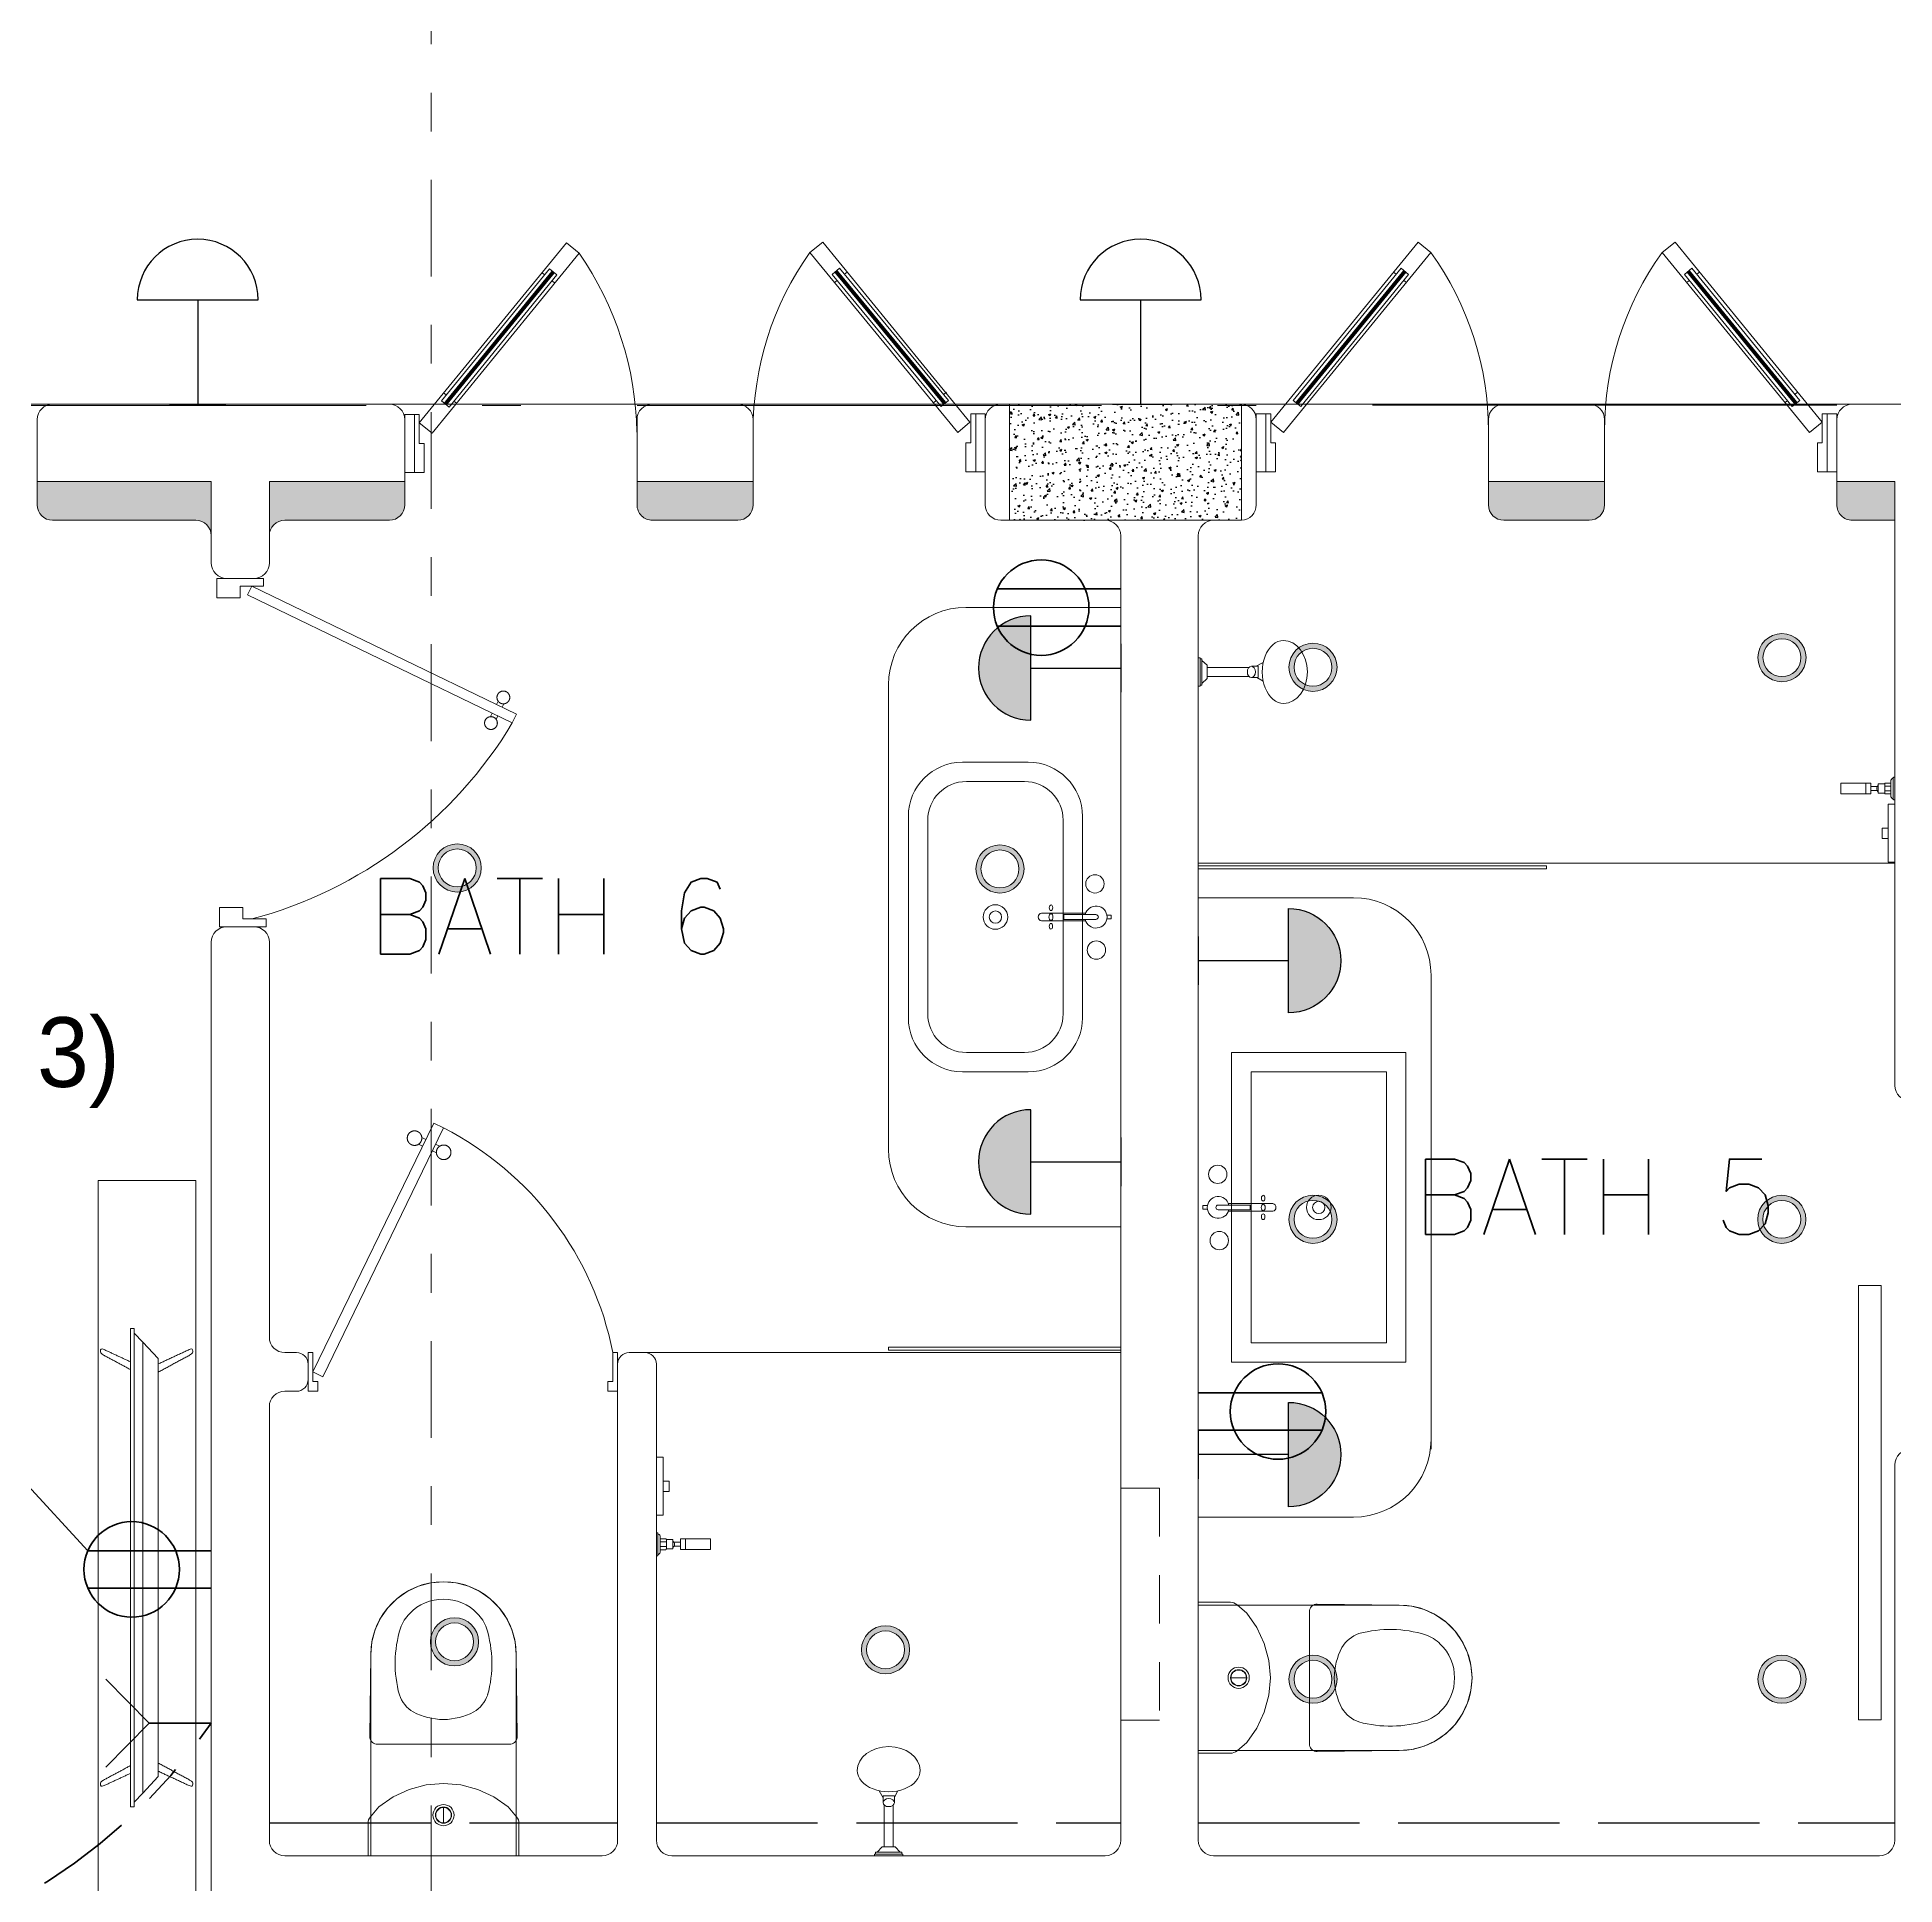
# Model space of a CAD drawing. Header units: metres. Extents: x 14 to 2416, y -346 to 476.
# Drawn here: x 39.702 to 44.502, y -140.308 to -135.535 of the extents above; entities that cross this region are included whole.
import ezdxf

# ---------------------------------------------------------------- set-up
doc = ezdxf.new("R2010")
doc.units = ezdxf.units.M
for name, pattern in [('0', [0]), ('ACAD_ISO10W100', [18, 12, -3, 0, -3]), ('CONTINU', [0]), ('CONTINUA', [0]), ('Dash Style-2', [0.694425, 0.48607, -0.208355]), ('DASHDOT', [1, 0.5, -0.25, 0, -0.25]), ('HIDDEN2', [0.1875, 0.125, -0.0625]), ('STYLE_03', [0.5, 0.416656, -0.083344]), ('STYLE_08', [1.25, 0.625, -0.20828, 0.06943, -0.13893, 0.06943, -0.13893])]:
    doc.linetypes.add(name, pattern=pattern)
doc.layers.get('0').update_dxf_attribs({"linetype": '0', "lineweight": 20})
for name, color, linetype in [('1', 1, 'Continuous'), ('HATCH', 8, 'Continuous'), ('MAVA Luminarias', 1, 'Continuous')]:
    doc.layers.add(name, color=color, linetype=linetype)
for name, color, linetype, lineweight in [('A-ANNO-TEXT', 20, 'Continuous', 13), ('A-DOOR', 35, 'Continuous', 5), ('A-SECT-IDEN', 251, 'CONTINU', 9), ('A-WALL', 250, 'Continuous', 20), ('baños', 251, 'Continuous', 0), ('Columnas', 7, 'Continuous', 18), ('E Salida CABLE Antena', 150, 'CONTINUA', 40), ('E Salida TCorrientes', 24, 'CONTINUA', 40), ('E Tuberia AAcond', 144, 'Dash Style-2', 40), ('E Tuberia Cable TV', 150, 'STYLE_08', 40), ('E Tuberia Emp Piso', 24, 'Dash Style-2', 40), ('MAVA -LUMINARIAS', 1, 'Continuous', 18), ('MOBILIARIOS', 252, 'Continuous', 0), ('piscina', 131, 'Continuous', 0), ('piso', 253, 'Continuous', 0), ('textos', 7, 'Continuous', 0)]:
    doc.layers.add(name, color=color, linetype=linetype, lineweight=lineweight)
doc.layers.add('RELLENO SECCION', color=8, linetype='Continuous', lineweight=0, transparency=0.4)
doc.layers.add('SOLAR', color=7, linetype='ACAD_ISO10W100', lineweight=9, true_color=0xff1414)
doc.styles.add('CENTURY GOTHIC', font='GOTHIC.TTF')
doc.styles.get("Standard").update_dxf_attribs({"font": 'arial.ttf', "height": 0.1875})

# ---------------------------------------------------------------- blocks, each defined once
blk = doc.blocks.new('Caroma_ToiletSuites')
at = {"layer": 'baños'}
for p, q in [((-94, 682.8), (-120.8, 664)), ((-64.3, 696.7), (-94, 682.8)), ((-32.6, 705.1), (-64.3, 696.7)), ((0, 708), (-32.6, 705.1)), ((32.6, 705.1), (0, 708)), ((64.3, 696.7), (32.6, 705.1)), ((94, 682.8), (64.3, 696.7)), ((120.8, 664), (94, 682.8)), ((-144, 640.8), (-162.8, 614)), ((-120.8, 664), (-144, 640.8)), ((144, 640.8), (120.8, 664)), ((162.8, 614), (144, 640.8)), ((-176.7, 584.3), (-185.1, 552.6)), ((-162.8, 614), (-176.7, 584.3)), ((176.7, 584.3), (162.8, 614)), ((185.1, 552.6), (176.7, 584.3)), ((-185.1, 552.6), (-188, 520)), ((188, 520), (185.1, 552.6)), ((-188, 520), (-190.5, 308)), ((-188, 0), (-188, 520)), ((188, 520), (188, 0)), ((190.5, 308), (188, 520)), ((-190.5, 308), (-190.2, 304.5)), ((-190.2, 304.5), (-189.3, 301.2)), ((-189.3, 301.2), (-187.8, 298)), ((-187.8, 298), (-185.8, 295.1)), ((-185.8, 295.1), (-183.4, 292.7)), ((-183.4, 292.7), (-180.5, 290.7)), ((-180.5, 290.7), (-177.3, 289.2)), ((-177.3, 289.2), (-174, 288.3)), ((-174, 288.3), (-170.5, 288)), ((170.5, 288), (174, 288.3)), ((174, 288.3), (177.3, 289.2)), ((177.3, 289.2), (180.5, 290.7)), ((180.5, 290.7), (183.4, 292.7)), ((183.4, 292.7), (185.8, 295.1)), ((185.8, 295.1), (187.8, 298)), ((187.8, 298), (189.3, 301.2)), ((189.3, 301.2), (190.2, 304.5)), ((190.2, 304.5), (190.5, 308)), ((-170.5, 288), (170.5, 288)), ((-130, 152.2), (-167.1, 126.2)), ((-88.9, 171.3), (-130, 152.2)), ((-45.1, 183.1), (-88.9, 171.3)), ((0, 187), (-45.1, 183.1)), ((45.1, 183.1), (0, 187)), ((88.9, 171.3), (45.1, 183.1)), ((130, 152.2), (88.9, 171.3)), ((167.1, 126.2), (130, 152.2)), ((-191.4, 97), (-193.4, 92.7)), ((-188.7, 100.9), (-191.4, 97)), ((-167.1, 126.2), (-188.7, 100.9)), ((0, 85), (0, 125)), ((188.7, 100.9), (167.1, 126.2)), ((191.4, 97), (188.7, 100.9)), ((193.4, 92.7), (191.4, 97)), ((-194.6, 88.2), (-195, 83.5)), ((-195, 83.5), (-195, 0)), ((-193.4, 92.7), (-194.6, 88.2)), ((194.6, 88.2), (193.4, 92.7)), ((195, 83.5), (194.6, 88.2)), ((195, 0), (195, 83.5)), ((-195, 0), (195, 0)), ((188, 0), (-188, 0))]:
    blk.add_line(p, q, dxfattribs=at)
for centre, radius, start, end in [((0, 520), 188, 0, 180), ((-18.8, 556.1), 97.6, 134.3372, 160.9897), ((-2.7, 547.4), 115.2, 88.6565, 137.0404), ((2.7, 547.4), 115.2, 42.9609, 91.3415), ((18.8, 556.1), 97.6, 19.01, 45.6643), ((183, 496.7), 307.9, 162.7713, 195.2143), ((-183, 496.7), 307.9, 344.7852, 17.2286), ((-36.1, 442.4), 82.4, 198.763, 239.3582), ((36.1, 442.4), 82.4, 300.6412, 341.2351), ((2.9, 529.9), 177.9, 242.916, 269.0659), ((-2.9, 529.9), 177.9, 270.9339, 297.0836), ((0, 105), 27.5, 0, 180), ((0, 105), 27.5, 180, 0), ((0, 105), 21, 0, 180), ((0, 105), 21, 180, 0), ((0, 105), 20, 0, 180), ((0, 105), 20, 180, 0)]:
    blk.add_arc(centre, radius, start, end, dxfattribs=at)
blk = doc.blocks.new('P90')
at = {"layer": 'A-DOOR'}
for p, q in [((-0.0476, -0.8576), (0.6364, -0.5264)), ((0.6473, -0.5489), (0.6364, -0.5264)), ((-0.0368, -0.88), (0.6473, -0.5489)), ((0.5843, -0.5517), (0.58, -0.5427)), ((0.5992, -0.5445), (0.5949, -0.5355)), ((0.5952, -0.5741), (0.5995, -0.5831)), ((0.6101, -0.5669), (0.6144, -0.5759)), ((-0.0368, -0.88), (-0.0476, -0.8576))]:
    blk.add_line(p, q, dxfattribs=at)
for points in [[(-0.06, -0.02), (-0.06, -0.05), (-0.12, -0.05), (-0.12, 0), (0, 0), (0, -0.02)], [(-0.0668, -0.88), (-0.0668, -0.85), (-0.1268, -0.85), (-0.1268, -0.9), (-0.0068, -0.9), (-0.0068, -0.88)]]:
    blk.add_lwpolyline(points, close=True, dxfattribs=at)
blk.add_arc((-0.3259, -1.105), 1.1228, 31.0139, 75.0797, dxfattribs=at)
for points in [[(0.5812, -0.5096), (0.5857, -0.5096), (0.5933, -0.5141), (0.5977, -0.5218), (0.5977, -0.5306), (0.5933, -0.5383), (0.5856, -0.5427), (0.5767, -0.5427), (0.5691, -0.5383), (0.5647, -0.5306), (0.5647, -0.5217), (0.5691, -0.514), (0.5768, -0.5096), (0.5812, -0.5096)], [(0.6133, -0.5758), (0.6177, -0.5758), (0.6254, -0.5803), (0.6298, -0.5879), (0.6298, -0.5968), (0.6253, -0.6045), (0.6176, -0.6089), (0.6088, -0.6089), (0.6011, -0.6044), (0.5967, -0.5967), (0.5967, -0.5879), (0.6011, -0.5802), (0.6088, -0.5758), (0.6133, -0.5758)]]:
    blk.add_open_spline(points, degree=2, dxfattribs=at)
blk = doc.blocks.new('A$C8d867532')
at = {"layer": 'baños', "linetype": 'Continuous'}
blk.add_line((0.0395, 0.4062, 0), (0.1223, 0.4062, 0.0004), dxfattribs=at)
at = {"layer": 'baños'}
for points in [[(0.0743, 0.8), (0.5243, 0.8), (0.5243, 0), (0.0743, 0)], [(0.1243, 0.75), (0.4743, 0.75), (0.4743, 0.05), (0.1243, 0.05)]]:
    blk.add_lwpolyline(points, close=True, dxfattribs=at)
at = {"layer": 'baños', "linetype": 'Continuous'}
for points, elevation in [([(0.0114, 0.405), (0.0005, 0.405), (0, 0.4043), (0, 0.3957)], 0), ([(0, 0.3957), (0.0005, 0.395), (0.0114, 0.395)], 0), ([(0.1223, 0.4062), (0.1223, 0.3939)], 0.0004)]:
    blk.add_lwpolyline(points, dxfattribs=dict(at, elevation=elevation))
blk.add_lwpolyline([(0.0672, 0.3939, -9.082434), (0.0672, 0.4062)], format="xyb", dxfattribs=at)
at = {"layer": 'baños', "linetype": 'Continuous', "elevation": 0}
for points in [[(0.0333, 0.4, -0.385153), (0.0395, 0.4062), (0.0395, 0.4062)], [(0.0333, 0.4, 0.385153), (0.0395, 0.3939), (0.0395, 0.3939)], [(0.0661, 0.4101), (0.1804, 0.4101, -0.363105), (0.1887, 0.4, -0.363105), (0.1804, 0.39), (0.0661, 0.39)]]:
    blk.add_lwpolyline(points, format="xyb", dxfattribs=at)
at = {"layer": 'baños', "linetype": 'Continuous', "extrusion": (1.31781e-06, -1, -8.43443e-26), "elevation": -0.3939}
blk.add_lwpolyline([(0.1223, 0.0004), (0.0395, 0)], close=True, dxfattribs=at)
at = {"layer": 'baños', "linetype": 'Continuous'}
for centre, radius in [((0.0422, 0.4857), 0.0237), ((0.2993, 0.4), 0.0317), ((0.2993, 0.4), 0.0159), ((0.0384, 0.3146), 0.0237)]:
    blk.add_circle(centre, radius, dxfattribs=at)
at = {"layer": 'baños', "linetype": 'Continuous', "extrusion": (3.61622e-27, 8.43443e-26, -1)}
for centre, major_axis, ratio in [((0.1558, 0.4), (0, -0.0085), 0.599546), ((0.1557, 0.424), (0.00005, -0.0075), 0.581577), ((0.1558, 0.376), (0.00005, -0.0075), 0.581577)]:
    blk.add_ellipse(centre, major_axis=major_axis, ratio=ratio, dxfattribs=at)
at = {"layer": 'baños', "linetype": 'Continuous', "flags": 8}
for tag, p in [('TRADENAME', (0.1887, 0.4, 0)), ('MODELNUMBER', (0.1887, 0.4, 0)), ('MATERIAL', (0.1888, 0.4, 0)), ('PRODUCT', (0.1888, 0.4, 0))]:
    blk.add_attdef(tag, p, '', height=0.0000254, rotation=270.0001, dxfattribs=at)
at = {"layer": 'baños', "linetype": 'Continuous'}
for tag, p in [('MATERIAL', (0.299, 0.3999)), ('PRODUCT', (0.299, 0.3999)), ('TRADENAME', (0.2991, 0.3999)), ('MODELNUMBER', (0.2991, 0.3999))]:
    blk.add_attdef(tag, p, '', height=0.0000254, rotation=90.0001, dxfattribs=at)
blk = doc.blocks.new('A$C3685e79b')
at = {"layer": 'A-DOOR'}
for p, q in [((0.0125, 0.05), (0.3248, 0.6926)), ((0.038, 0.0376), (0.3503, 0.6802)), ((0.3248, 0.6926), (0.3503, 0.6802)), ((0.296, 0.6333), (0.2858, 0.6383)), ((0.3042, 0.6503), (0.294, 0.6552)), ((0.3297, 0.6379), (0.3399, 0.6329)), ((0.3215, 0.621), (0.3317, 0.616)), ((0.038, 0.0376), (0.0125, 0.05))]:
    blk.add_line(p, q, dxfattribs=at)
for points in [[(0, 0), (0.025, 0), (0.025, 0.025), (0.0125, 0.025), (0.0125, 0.1), (0, 0.1), (0, 0)], [(0.8, 0), (0.775, 0), (0.775, 0.025), (0.7875, 0.025), (0.7875, 0.1), (0.8, 0.1), (0.8, 0)]]:
    blk.add_lwpolyline(points, dxfattribs=at)
blk.add_arc((-0.0309, -0.0619), 0.8343, 11.1901, 62.8126, dxfattribs=at)
for points in [[(0.294, 0.6539), (0.294, 0.659), (0.289, 0.6677), (0.2802, 0.6727), (0.2702, 0.6727), (0.2614, 0.6677), (0.2564, 0.6589), (0.2564, 0.6489), (0.2614, 0.6401), (0.2702, 0.6351), (0.2803, 0.6351), (0.289, 0.6401), (0.294, 0.6489), (0.294, 0.6539)], [(0.3693, 0.6173), (0.3693, 0.6224), (0.3642, 0.6311), (0.3555, 0.6361), (0.3454, 0.6361), (0.3367, 0.6311), (0.3316, 0.6224), (0.3317, 0.6123), (0.3367, 0.6035), (0.3454, 0.5985), (0.3555, 0.5985), (0.3643, 0.6036), (0.3693, 0.6123), (0.3693, 0.6173)]]:
    blk.add_open_spline(points, degree=2, dxfattribs=at)
blk = doc.blocks.new('A$C0ed3e1a4')
at = {"layer": 'baños'}
for p, q in [((0.1294, 0.051), (0.1294, 0.0295)), ((0.1356, 0.0022), (0.1356, 0.0568)), ((0.1396, 0.059), (0.1368, 0.059)), ((0.1396, 0.059), (0.1396, 0)), ((0.0645, 0.0432), (0.0645, 0.0157)), ((0.0941, 0.0346), (0.0772, 0.0346)), ((0.0941, 0.0243), (0.0772, 0.0243)), ((0.0968, 0.0175), (0.0968, 0.0413)), ((0.0968, 0.0413), (0.1137, 0.0413)), ((0.0968, 0.0175), (0.1137, 0.0175)), ((0.1137, 0.0413), (0.1137, 0.0294)), ((0.1137, 0.0354), (0.1294, 0.0354)), ((0.1137, 0.0175), (0.1137, 0.0294)), ((0.1137, 0.0235), (0.1294, 0.0235)), ((0.1294, 0.0435), (0.1148, 0.0435)), ((0.1294, 0.0154), (0.1148, 0.0154)), ((0.1294, 0.008), (0.1294, 0.0295)), ((0.1396, 0), (0.1368, 0))]:
    blk.add_line(p, q, dxfattribs=at)
blk.add_lwpolyline([(0.0772, 0.0432), (0, 0.0432), (0, 0.0157), (0.0772, 0.0157)], close=True, dxfattribs=at)
for centre, radius, start, end in [((0.1416, 0.0445), 0.0138, 115.7896, 151.6564), ((0.138, 0.0569), 0.00241, 117.9179, 181.9718), ((0.1027, 0.0294), 0.01, 125.7762, 234.2238), ((0.1193, 0.0397), 0.00586, 140.0793, 164.0924), ((0.1193, 0.0191), 0.00586, 195.9076, 219.9207), ((0.1416, 0.0145), 0.0138, 208.3436, 244.2104), ((0.138, 0.0021), 0.00241, 178.0282, 242.0821)]:
    blk.add_arc(centre, radius, start, end, dxfattribs=at)
blk = doc.blocks.new('A$C013342c3')
at = {"layer": 'baños', "linetype": 'Continuous'}
for p, q in [((0.1327, 0.0959, -0.0887), (0.1145, 0.106, -0.1376)), ((0.2592, 0.0984, -1.0732), (0.2591, 0.0932, -0.0114)), ((0.2731, 0.1112), (0.2592, 0.0984, -1.0732)), ((0.2775, 0.1152), (0.2731, 0.1152)), ((0.2731, 0.1152), (0.2731, 0.1112)), ((0.2731, 0.0513), (0.2731, 0.1112)), ((0.2821, 0.1176), (0.2775, 0.1176)), ((0.2775, 0.1176), (0.2775, 0.1152)), ((0.2775, 0.1152), (0.2775, 0.0473)), ((0.2821, 0.1163), (0.2821, 0.1176)), ((0.2821, 0.0462), (0.2821, 0.1163)), ((0.1305, 0.0667, -0.0849), (0.1145, 0.0578, -0.1376)), ((0.1447, 0.0959, -0.0497), (0.127, 0.0959, -0.0497)), ((0.127, 0.0959, -0.0497), (0.127, 0.0667, -0.0497)), ((0.127, 0.0667, -0.0497), (0.1446, 0.0667, -0.0497)), ((0.2591, 0.0932, -0.0114), (0.1506, 0.0931, -0.0549)), ((0.2591, 0.0693, -0.0114), (0.1506, 0.0694, -0.0549)), ((0.2591, 0.0932, -0.0114), (0.2591, 0.0693, -0.0113)), ((0.2592, 0.0642, -1.0732), (0.2591, 0.0693, -0.0114)), ((0.2731, 0.0513), (0.2592, 0.0642, -1.0732)), ((0.2731, 0.0473), (0.2731, 0.0513)), ((0.2775, 0.0473), (0.2731, 0.0473)), ((0.2775, 0.0449), (0.2775, 0.0473)), ((0.2821, 0.0449), (0.2775, 0.0449)), ((0.2821, 0.0462), (0.2821, 0.0449))]:
    blk.add_line(p, q, dxfattribs=at)
for ratio, start_param, end_param in [(0.757088, 3.141593, 6.283185), (0.681889, 0, 3.141593)]:
    blk.add_ellipse((0.0615, 0.0812, -0.1376), major_axis=(-0.0002, -0.0812), ratio=ratio, start_param=start_param, end_param=end_param, dxfattribs=at)
blk.add_ellipse((0.1447, 0.0813, -0.0497), major_axis=(0, -0.0146), ratio=0.718224, dxfattribs=at)
blk = doc.blocks.new('A$C160d384d')
at = {"layer": 'baños'}
for p, q in [((0.2143, 0.8), (0.3843, 0.8)), ((0.2243, 0.75), (0.3743, 0.75)), ((0.0743, 0.14), (0.0743, 0.66)), ((0.1243, 0.15), (0.1243, 0.65)), ((0.4743, 0.65), (0.4743, 0.15)), ((0.5243, 0.66), (0.5243, 0.14)), ((0.3743, 0.05), (0.2243, 0.05)), ((0.3843, 0), (0.2143, 0))]:
    blk.add_line(p, q, dxfattribs=at)
at = {"layer": 'baños', "linetype": 'Continuous'}
for p, q in [((0.0005, 0.405, 0), (0, 0.4043, 0)), ((0, 0.4043, 0), (0, 0.3957, 0)), ((0, 0.3957, 0), (0.0005, 0.395, 0)), ((0.0114, 0.405, 0), (0.0005, 0.405, 0)), ((0.0005, 0.395, 0), (0.0114, 0.395, 0)), ((0.0395, 0.4062, 0), (0.0395, 0.4062, 0)), ((0.0395, 0.4062, 0), (0.1223, 0.4062, 0.0004)), ((0.0395, 0.3939, 0), (0.0395, 0.3939, 0)), ((0.0661, 0.4101, 0), (0.1804, 0.4101, 0)), ((0.1804, 0.39, 0), (0.0661, 0.39, 0)), ((0.1223, 0.4062, 0.0004), (0.1223, 0.3939, 0.0004))]:
    blk.add_line(p, q, dxfattribs=at)
at = {"layer": 'baños', "linetype": 'Continuous', "extrusion": (1.31781e-06, -1, -8.43443e-26)}
for p, q in [((0.1223, 0.3939, 0.0004), (0.0395, 0.3939, 0)), ((0.0395, 0.3939, 0), (0.1223, 0.3939, 0.0004))]:
    blk.add_line(p, q, dxfattribs=at)
at = {"layer": 'baños', "linetype": 'Continuous'}
for centre, radius in [((0.0422, 0.4857), 0.0237), ((0.2993, 0.4), 0.0317), ((0.2993, 0.4), 0.0159), ((0.0384, 0.3146), 0.0237)]:
    blk.add_circle(centre, radius, dxfattribs=at)
at = {"layer": 'baños'}
for centre, radius, start, end in [((0.2143, 0.66), 0.14, 90, 180), ((0.3843, 0.66), 0.14, 0, 90), ((0.2243, 0.65), 0.1, 90, 180), ((0.3743, 0.65), 0.1, 0, 90), ((0.2243, 0.15), 0.1, 180, 270), ((0.3743, 0.15), 0.1, 270, 360), ((0.2143, 0.14), 0.14, 180, 270), ((0.3843, 0.14), 0.14, 270, 0)]:
    blk.add_arc(centre, radius, start, end, dxfattribs=at)
at = {"layer": 'baños', "linetype": 'Continuous'}
for centre, radius, start, end in [((0.0395, 0.4), 0.0285, 12.564, 347.4316), ((0.0398, 0.3997, 0), 0.00653, 92.8714, 177.1287), ((0.0398, 0.4004, 0), 0.00653, 182.8714, 267.1287), ((0.1786, 0.4001, 0), 0.0101, 359.5645, 79.3894), ((0.1786, 0.4, 0), 0.0101, 280.6108, 0.4357)]:
    blk.add_arc(centre, radius, start, end, dxfattribs=at)
at = {"layer": 'baños', "linetype": 'Continuous', "extrusion": (3.61622e-27, 8.43443e-26, -1)}
for centre, major_axis, ratio in [((0.1558, 0.4), (0, -0.0085), 0.599546), ((0.1557, 0.424), (0.00005, -0.0075), 0.581577), ((0.1558, 0.376), (0.00005, -0.0075), 0.581577)]:
    blk.add_ellipse(centre, major_axis=major_axis, ratio=ratio, dxfattribs=at)
at = {"layer": 'baños', "linetype": 'Continuous', "flags": 8}
for tag, p in [('TRADENAME', (0.1887, 0.4, 0)), ('MODELNUMBER', (0.1887, 0.4, 0)), ('MATERIAL', (0.1888, 0.4, 0)), ('PRODUCT', (0.1888, 0.4, 0))]:
    blk.add_attdef(tag, p, '', height=0.0000254, rotation=270.0001, dxfattribs=at)
at = {"layer": 'baños', "linetype": 'Continuous'}
for tag, p in [('MATERIAL', (0.299, 0.3999)), ('PRODUCT', (0.299, 0.3999)), ('TRADENAME', (0.2991, 0.3999)), ('MODELNUMBER', (0.2991, 0.3999))]:
    blk.add_attdef(tag, p, '', height=0.0000254, rotation=90.0001, dxfattribs=at)
blk = doc.blocks.new('PL BASE 1N NASAS 09')
at = {"layer": 'HATCH'}
h = blk.add_hatch(dxfattribs=at)
h.set_pattern_fill('AR-CONC', color=256, scale=0.00032)
h.paths.add_polyline_path([(-108.1688, -35.2497), (-108.1688, -35.5497), (-107.5688, -35.5497), (-107.5688, -35.2497)])
at = {"layer": 'RELLENO SECCION', "true_color": 0xc7c8ca}
h = blk.add_hatch(color=9, dxfattribs=at)
h.dxf.hatch_style = 1
h.paths.add_polyline_path([(-110.2311, -35.4497), (-110.6811, -35.4497), (-110.6811, -35.5097, 0.414214), (-110.6411, -35.5497), (-110.2711, -35.5497, -0.414214), (-110.2311, -35.5897)])
h = blk.add_hatch(color=9, dxfattribs=at)
h.dxf.hatch_style = 1
h.paths.add_polyline_path([(-109.1311, -35.4497), (-109.1311, -35.5097, 0.414213), (-109.0911, -35.5497), (-108.871, -35.5497), (-108.871, -35.5497, 0.413894), (-108.831, -35.5097), (-108.831, -35.4497)])
h.paths.add_polyline_path([(-110.0811, -35.4497), (-110.0811, -35.5897, -0.414214), (-110.0411, -35.5497), (-109.771, -35.5497, 0.41363), (-109.7311, -35.5097), (-109.7311, -35.4497)])
h = blk.add_hatch(color=9, dxfattribs=at)
h.dxf.hatch_style = 1
h.paths.add_polyline_path([(-106.9311, -35.4497), (-106.9311, -35.5097, 0.414213), (-106.8911, -35.5497), (-106.671, -35.5497, 0.414214), (-106.631, -35.5097), (-106.631, -35.4497)])
h = blk.add_hatch(color=9, dxfattribs=at)
h.dxf.hatch_style = 1
edge = h.paths.add_edge_path()
edge.add_line((-105.881, -35.4497), (-106.031, -35.4497))
edge.add_line((-106.031, -35.4497), (-106.031, -35.5088))
edge.add_arc((-105.991, -35.5097), 0.04, 178.6417, 270)
edge.add_line((-105.991, -35.5497), (-105.881, -35.5497))
edge.add_line((-105.881, -35.5497), (-105.881, -35.4497))
at = {"layer": 'A-DOOR', "extrusion": (0, 0, -1)}
for p, q in [((-109.3699, -34.9157), (-109.3769, -34.91)), ((-109.3506, -34.9315), (-109.3436, -34.9372)), ((-108.6142, -34.93), (-108.6212, -34.9357)), ((-108.5949, -34.9142), (-108.5879, -34.9085)), ((-107.1694, -34.9142), (-107.1764, -34.9085)), ((-107.1501, -34.93), (-107.1431, -34.9357)), ((-106.412, -34.93), (-106.419, -34.9357)), ((-106.3926, -34.9142), (-106.3857, -34.9085)), ((-109.6238, -35.2259), (-109.6308, -35.2203)), ((-108.3388, -35.2244), (-108.3318, -35.2187)), ((-106.1392, -35.2244), (-106.1322, -35.2187)), ((-109.6045, -35.2418), (-109.5975, -35.2475)), ((-108.3581, -35.2402), (-108.3651, -35.2459)), ((-106.1586, -35.2402), (-106.1655, -35.2459))]:
    blk.add_line(p, q, dxfattribs=at)
for points in [[(109.6936, -35.2977), (109.3136, -34.8326), (109.2803, -34.8598), (109.6603, -35.3249)], [(108.2712, -35.2961), (108.6512, -34.831), (108.6844, -34.8582), (108.3018, -35.3233)], [(107.4931, -35.2961), (107.1131, -34.831), (107.0799, -34.8582), (107.4603, -35.3233)], [(106.069, -35.2961), (106.4489, -34.831), (106.4822, -34.8582), (106.1018, -35.3233)], [(109.3379, -34.916), (109.6167, -35.2573), (109.636, -35.2414), (109.3573, -34.9002)], [(108.6269, -34.9145), (108.3455, -35.2557), (108.3261, -35.2399), (108.6075, -34.8987)], [(107.1374, -34.9145), (107.4162, -35.2557), (107.4355, -35.2399), (107.1568, -34.8987)], [(106.4247, -34.9145), (106.1459, -35.2557), (106.1266, -35.2399), (106.4053, -34.8987)]]:
    blk.add_lwpolyline(points, close=True, dxfattribs=at)
at = {"layer": 'A-DOOR'}
for points in [[(-109.7061, -35.2763), (-109.7311, -35.2763), (-109.7311, -35.4263), (-109.7061, -35.4263)], [(-109.6811, -35.4263), (-109.6811, -35.3513), (-109.6936, -35.3513), (-109.6936, -35.2763), (-109.7061, -35.2763), (-109.7061, -35.4263)], [(-108.2811, -35.4247), (-108.2811, -35.3497), (-108.2685, -35.3497), (-108.2685, -35.2747), (-108.256, -35.2747), (-108.256, -35.4247)], [(-108.256, -35.2747), (-108.2311, -35.2747), (-108.2311, -35.4247), (-108.256, -35.4247)], [(-107.5061, -35.2747), (-107.531, -35.2747), (-107.531, -35.4247), (-107.5061, -35.4247)], [(-107.481, -35.4247), (-107.481, -35.3497), (-107.4936, -35.3497), (-107.4936, -35.2747), (-107.5061, -35.2747), (-107.5061, -35.4247)], [(-106.081, -35.4247), (-106.081, -35.3497), (-106.0685, -35.3497), (-106.0685, -35.2747), (-106.056, -35.2747), (-106.056, -35.4247)], [(-106.056, -35.2747), (-106.031, -35.2747), (-106.031, -35.4247), (-106.056, -35.4247)], [(-105.9753, -37.5261), (-105.9165, -37.5261), (-105.9165, -38.6483), (-105.9753, -38.6483)]]:
    blk.add_lwpolyline(points, close=True, dxfattribs=at)
at = {"layer": 'A-DOOR', "extrusion": (0, 0, -1)}
for centre, radius, start, end in [((109.9717, -35.3382), 0.8407, 145.3159, 178.8974), ((108.039, -35.3174), 0.7921, 359.8307, 35.4269), ((107.7158, -35.318), 0.7848, 144.1342, 180.1237), ((105.8463, -35.318), 0.7848, 359.8764, 35.8659)]:
    blk.add_arc(centre, radius, start, end, dxfattribs=at)
at = {"layer": 'A-WALL'}
for p, q in [((-110.6411, -35.2497), (-109.7711, -35.2497)), ((-109.0911, -35.2497), (-108.871, -35.2497)), ((-108.1911, -35.2497), (-107.5711, -35.2497)), ((-106.8911, -35.2497), (-106.671, -35.2497)), ((-105.991, -35.2497), (-104.821, -35.2497)), ((-110.6811, -35.4097), (-110.6811, -35.2897)), ((-109.7311, -35.5097), (-109.7311, -35.2897)), ((-109.1311, -35.2897), (-109.1311, -35.5097)), ((-108.831, -35.2897), (-108.831, -35.5097)), ((-108.2311, -35.5097), (-108.2311, -35.2897)), ((-107.5311, -35.4097), (-107.5311, -35.2897)), ((-107.5311, -35.2897), (-107.5311, -35.5098)), ((-106.9311, -35.2897), (-106.9311, -35.4097)), ((-106.631, -35.2897), (-106.631, -35.4097)), ((-106.031, -35.5088), (-106.031, -35.2897)), ((-110.6811, -35.4097), (-110.6811, -35.5097)), ((-106.9311, -35.4097), (-106.9311, -35.5097)), ((-106.631, -35.4097), (-106.631, -35.5097)), ((-110.2311, -35.4497), (-110.6811, -35.4497)), ((-110.2311, -35.4497), (-110.2311, -35.6597)), ((-110.0811, -35.4497), (-109.7311, -35.4497)), ((-110.0811, -35.4497), (-110.0811, -35.6597)), ((-109.1311, -35.4497), (-108.831, -35.4497)), ((-106.9311, -35.4497), (-106.631, -35.4497)), ((-106.031, -35.4497), (-105.881, -35.4497)), ((-105.881, -35.4497), (-105.881, -37.0097)), ((-110.2711, -35.5497), (-110.6411, -35.5497)), ((-110.0411, -35.5497), (-109.771, -35.5497)), ((-109.0911, -35.5497), (-108.871, -35.5497)), ((-109.0009, -35.5497), (-108.871, -35.5497)), ((-108.1911, -35.5497), (-108.1688, -35.5497)), ((-106.8911, -35.5497), (-106.671, -35.5497)), ((-105.991, -35.5497), (-105.881, -35.5497)), ((-107.8811, -35.5897), (-107.8811, -37.5897)), ((-107.6811, -35.5897), (-107.6811, -38.9597)), ((-110.1211, -35.6997), (-110.1911, -35.6997)), ((-110.1211, -36.5997), (-110.1911, -36.5997)), ((-110.2311, -39.8597), (-110.2311, -36.6397)), ((-110.0811, -36.6397), (-110.0811, -37.6597)), ((-107.8811, -37.5897), (-107.8811, -38.9597)), ((-110.0111, -37.6997), (-110.0411, -37.6997)), ((-109.1111, -37.6997), (-109.1511, -37.6997)), ((-109.9811, -37.7295), (-109.9811, -37.7695)), ((-109.1811, -37.7297), (-109.1811, -38.9597)), ((-109.0811, -37.7297), (-109.0811, -38.9597)), ((-110.0111, -37.7997), (-110.0411, -37.7997)), ((-110.0811, -37.8397), (-110.0811, -38.9597)), ((-105.881, -37.9897), (-105.881, -38.9597)), ((-109.2211, -38.9997), (-110.0411, -38.9997)), ((-107.9211, -38.9997), (-109.0411, -38.9997)), ((-107.6411, -38.9997), (-105.921, -38.9997))]:
    blk.add_line(p, q, dxfattribs=at)
at = {"layer": 'A-WALL', "linetype": 'HIDDEN2'}
for p, q in [((-107.7811, -38.0497), (-107.8811, -38.0497)), ((-107.7811, -38.0497), (-107.7811, -38.6497)), ((-107.7811, -38.6497), (-107.8811, -38.6497))]:
    blk.add_line(p, q, dxfattribs=at)
at = {"layer": 'A-WALL'}
for centre, radius, start, end in [((-110.6411, -35.2897), 0.04, 90, 180), ((-109.7711, -35.2897), 0.04, 0, 90), ((-109.0911, -35.2897), 0.04, 90, 180), ((-108.871, -35.2897), 0.04, 0, 90), ((-108.1911, -35.2897), 0.04, 90, 180), ((-107.5711, -35.2897), 0.04, 360, 90), ((-106.8911, -35.2897), 0.04, 90, 180), ((-106.671, -35.2897), 0.04, 0, 90), ((-105.991, -35.2897), 0.04, 90, 180), ((-110.6411, -35.5097), 0.04, 180, 270), ((-109.7711, -35.5097), 0.04, 270, 0), ((-109.0911, -35.5097), 0.04, 179.9713, 270), ((-108.871, -35.5097), 0.04, 270, 0), ((-108.1911, -35.5097), 0.04, 180, 270), ((-107.5711, -35.5098), 0.04, 273.2982, 360), ((-106.8911, -35.5097), 0.04, 180, 270), ((-106.671, -35.5097), 0.04, 270, 0), ((-105.991, -35.5097), 0.04, 178.6417, 269.9887), ((-110.2711, -35.5897), 0.04, 0, 90), ((-110.0411, -35.5897), 0.04, 90, 180), ((-107.9211, -35.5897), 0.04, 0, 90), ((-107.6411, -35.5897), 0.04, 90, 180), ((-110.1911, -35.6597), 0.04, 180, 270), ((-110.1211, -35.6597), 0.04, 270, 0), ((-110.1911, -36.6397), 0.04, 90, 180), ((-110.1211, -36.6397), 0.04, 0, 90), ((-105.841, -37.0097), 0.04, 180, 270), ((-110.0411, -37.6597), 0.04, 180, 270), ((-110.0111, -37.7297), 0.03, 0.3995, 89.9991), ((-109.1511, -37.7297), 0.03, 90, 180), ((-109.1111, -37.7297), 0.03, 0, 90), ((-110.0111, -37.7697), 0.03, 270.0009, 0.3953), ((-110.0411, -37.8397), 0.04, 90, 180), ((-105.841, -37.9897), 0.04, 90, 180), ((-110.0411, -38.9597), 0.04, 180, 270), ((-109.2211, -38.9597), 0.04, 270, 0), ((-109.0411, -38.9597), 0.04, 180, 270), ((-107.9211, -38.9597), 0.04, 270, 0), ((-107.6411, -38.9597), 0.04, 180, 270), ((-105.921, -38.9597), 0.04, 270, 360)]:
    blk.add_arc(centre, radius, start, end, dxfattribs=at)
at = {"layer": 'baños'}
for p, q in [((-108.2811, -35.7747, 0), (-107.8811, -35.7747, 0)), ((-108.4811, -35.9747, 0), (-108.4811, -37.1747, 0)), ((-105.8815, -36.4352), (-107.6811, -36.4352)), ((-107.2795, -36.5247), (-107.6795, -36.5247)), ((-107.0795, -37.9497), (-107.0795, -36.7247)), ((-108.2811, -37.3747, 0), (-107.8811, -37.3747, 0)), ((-109.1111, -37.6997), (-107.8811, -37.6997)), ((-107.2795, -38.1247), (-107.6795, -38.1247))]:
    blk.add_line(p, q, dxfattribs=at)
for points in [[(-105.881, -36.2833), (-105.8984, -36.2833), (-105.8984, -36.4333), (-105.881, -36.4333)], [(-105.8984, -36.3449), (-105.9142, -36.3449), (-105.9142, -36.3717), (-105.8984, -36.3717)], [(-107.6811, -36.4497), (-106.7811, -36.4497), (-106.7811, -36.442), (-107.6811, -36.442)], [(-107.8811, -37.6856), (-108.4811, -37.6856), (-108.4811, -37.6934), (-107.8811, -37.6934)], [(-109.0811, -38.12), (-109.0637, -38.12), (-109.0637, -37.97), (-109.0811, -37.97)], [(-109.0637, -38.0584), (-109.0479, -38.0584), (-109.0479, -38.0316), (-109.0637, -38.0316)]]:
    blk.add_lwpolyline(points, close=True, dxfattribs=at)
for centre, start, end in [((-108.2811, -35.9747, 0), 90, 180), ((-107.2795, -36.7247), 0, 90), ((-108.2811, -37.1747, 0), 180, 270), ((-107.2795, -37.9247), 270, 0)]:
    blk.add_arc(centre, 0.2, start, end, dxfattribs=at)
at = {"layer": 'Columnas'}
blk.add_lwpolyline([(-108.1688, -35.2497), (-108.1688, -35.5497), (-107.5688, -35.5497), (-107.5688, -35.2497)], close=True, dxfattribs=at)
at = {"layer": 'piscina', "extrusion": (0, 0, -1), "const_width": 0.01}
for points in [[(109.3476, -34.9081), (109.6263, -35.2493)], [(108.6172, -34.9066), (108.3358, -35.2478)], [(107.1471, -34.9066), (107.4259, -35.2478)], [(106.415, -34.9066), (106.1362, -35.2478)]]:
    blk.add_lwpolyline(points, dxfattribs=at)
at = {"layer": 'piso'}
for p, q in [((-110.6411, -35.2497), (-113.5211, -35.2497)), ((-109.0911, -35.2497), (-109.7711, -35.2497)), ((-108.1911, -35.2497), (-108.871, -35.2497)), ((-106.8911, -35.2497), (-107.5711, -35.2497)), ((-105.991, -35.2497), (-106.671, -35.2497))]:
    blk.add_line(p, q, dxfattribs=at)
at = {"color": 1}
ref = blk.add_blockref('A$C160d384d', (-107.9057, -36.9746), dxfattribs=dict(at, xscale=-1))
ref.add_attrib('MATERIAL', 'VITREOUS CHINA', (-108.2047, -36.5744), dxfattribs={"layer": 'baños', "linetype": 'Continuous', "height": 0.0000254, "rotation": 269.9999})
ref.add_attrib('PRODUCT', 'BATHROOM SINK', (-108.2047, -36.5744), dxfattribs={"layer": 'baños', "linetype": 'Continuous', "height": 0.0000254, "rotation": 269.9999})
ref.add_attrib('TRADENAME', 'VOX', (-108.2047, -36.5746), dxfattribs={"layer": 'baños', "linetype": 'Continuous', "height": 0.0000254, "rotation": 269.9999})
ref.add_attrib('MODELNUMBER', 'K-5373', (-108.2048, -36.5746), dxfattribs={"layer": 'baños', "linetype": 'Continuous', "height": 0.0000254, "rotation": 269.9999})
ref.add_attrib('MATERIAL', 'BRASS', (-108.0945, -36.5747, 0), dxfattribs={"layer": 'baños', "linetype": 'Continuous', "height": 0.0000254, "rotation": 89.9999})
ref.add_attrib('PRODUCT', 'FAUCETS', (-108.0944, -36.5747, 0), dxfattribs={"layer": 'baños', "linetype": 'Continuous', "height": 0.0000254, "rotation": 89.9999})
ref.add_attrib('TRADENAME', 'PURIST', (-108.0944, -36.5747, 0), dxfattribs={"layer": 'baños', "linetype": 'Continuous', "height": 0.0000254, "rotation": 89.9999})
ref.add_attrib('MODELNUMBER', 'K-14404-4A', (-108.0943, -36.5747, 0), dxfattribs={"layer": 'baños', "linetype": 'Continuous', "height": 0.0000254, "rotation": 89.9999})
blk.add_blockref('A$C3685e79b', (-109.9811, -37.7997), dxfattribs=at)
at = {"layer": '1'}
ref = blk.add_blockref('A$C8d867532', (-107.6689, -36.9247), dxfattribs=dict(at, xscale=-1, rotation=180))
ref.add_attrib('MATERIAL', 'VITREOUS CHINA', (-107.37, -37.3246), dxfattribs={"layer": 'baños', "linetype": 'Continuous', "height": 0.0000254, "rotation": 269.9999})
ref.add_attrib('PRODUCT', 'BATHROOM SINK', (-107.3699, -37.3246), dxfattribs={"layer": 'baños', "linetype": 'Continuous', "height": 0.0000254, "rotation": 269.9999})
ref.add_attrib('TRADENAME', 'VOX', (-107.3699, -37.3246), dxfattribs={"layer": 'baños', "linetype": 'Continuous', "height": 0.0000254, "rotation": 269.9999})
ref.add_attrib('MODELNUMBER', 'K-5373', (-107.3698, -37.3246), dxfattribs={"layer": 'baños', "linetype": 'Continuous', "height": 0.0000254, "rotation": 269.9999})
ref.add_attrib('MATERIAL', 'BRASS', (-107.4801, -37.3248, 0), dxfattribs={"layer": 'baños', "linetype": 'Continuous', "height": 0.0000254, "rotation": 89.9999})
ref.add_attrib('PRODUCT', 'FAUCETS', (-107.4802, -37.3248, 0), dxfattribs={"layer": 'baños', "linetype": 'Continuous', "height": 0.0000254, "rotation": 89.9999})
ref.add_attrib('TRADENAME', 'PURIST', (-107.4802, -37.3248, 0), dxfattribs={"layer": 'baños', "linetype": 'Continuous', "height": 0.0000254, "rotation": 89.9999})
ref.add_attrib('MODELNUMBER', 'K-14404-4A', (-107.4802, -37.3248, 0), dxfattribs={"layer": 'baños', "linetype": 'Continuous', "height": 0.0000254, "rotation": 89.9999})
at = {"layer": 'A-DOOR', "xscale": -1, "rotation": 180}
blk.add_blockref('P90', (-110.0897, -36.5997), dxfattribs=at)
at = {"layer": 'baños', "linetype": 'CONTINU', "xscale": -1}
blk.add_blockref('A$C013342c3', (-107.3989, -36.0228), dxfattribs=at)
at = {"layer": 'baños'}
blk.add_blockref('A$C0ed3e1a4', (-106.0206, -36.2721), dxfattribs=at)
at = {"layer": 'baños', "rotation": 180}
blk.add_blockref('A$C0ed3e1a4', (-108.9415, -38.1655), dxfattribs=at)
at = {"layer": 'baños', "xscale": -0.000999999934791, "yscale": 0.000999999934791}
blk.add_blockref('Caroma_ToiletSuites', (-109.6311, -38.9997), dxfattribs=at)
at = {"layer": 'baños', "xscale": -0.000999999934791, "yscale": 0.000999999934791, "rotation": 270}
blk.add_blockref('Caroma_ToiletSuites', (-107.6815, -38.5399), dxfattribs=at)
at = {"layer": 'baños', "linetype": 'CONTINU', "xscale": -1, "rotation": 90}
blk.add_blockref('A$C013342c3', (-108.3995, -38.7176), dxfattribs=at)
at = {"layer": 'baños', "linetype": 'Continuous'}
for tag, p in [('MODELNUMBER', (-121.6562, -54.8273)), ('TRADENAME', (-121.6562, -54.8273)), ('PRODUCT', (-121.6562, -54.8274)), ('MATERIAL', (-121.6562, -54.8274))]:
    blk.add_attdef(tag, p, '', height=0.0000254, rotation=359.9999, dxfattribs=at)
at = {"layer": 'textos', "char_height": 0.195, "width": 3.404877, "attachment_point": 7}
for s, insert in [('{\\Fromans|c0; BATH 6}', (-109.9607, -36.6702)), ('{\\Fromans|c0; BATH 5}', (-107.261, -37.3948))]:
    blk.add_mtext(s, dxfattribs=dict(at, insert=insert))
blk = doc.blocks.new('A$C58f5b6b7')
at = {"layer": 'MOBILIARIOS'}
for points in [[(0, 0.2526), (2, 0.2526), (2, 0), (0, 0)], [(0.382, 0.1596), (0.382, 0.1691), (1.618, 0.1691), (1.618, 0.1596)]]:
    blk.add_lwpolyline(points, close=True, dxfattribs=at)
for points in [[(1.6059, 0.1595), (1.5823, 0.1372), (1, 0.1372), (0.4177, 0.1372), (0.3941, 0.1595)], [(1.5823, 0.1372), (1.54, 0.0973), (0.46, 0.0973), (0.4177, 0.1372)]]:
    blk.add_lwpolyline(points, dxfattribs=at)
for points, degree in [([(0.4512, 0.2382, -0.0047), (0.4469, 0.2461, -0.0047), (0.4415, 0.2461, -0.0047), (0.4325, 0.2461, -0.0047), (0.4368, 0.237, -0.0047)], 3), ([(1.5488, 0.2382, -0.0047), (1.5531, 0.2461, -0.0047), (1.5585, 0.2461, -0.0047), (1.5675, 0.2461, -0.0047), (1.5632, 0.237, -0.0047)], 3), ([(0.4368, 0.237, -0.0047), (0.4526, 0.2031, -0.0047), (0.4683, 0.1691, -0.0047)], 2), ([(0.4885, 0.1691, -0.0047), (0.4698, 0.2037, -0.0047), (0.4512, 0.2382, -0.0047)], 2), ([(1.5115, 0.1691, -0.0047), (1.5302, 0.2037, -0.0047), (1.5488, 0.2382, -0.0047)], 2), ([(1.5632, 0.237, -0.0047), (1.5474, 0.2031, -0.0047), (1.5317, 0.1691, -0.0047)], 2), ([(0.4368, 0.0172, -0.0047), (0.4554, 0.0572, -0.0047), (0.474, 0.0973, -0.0047)], 2), ([(0.4951, 0.0973, -0.0047), (0.4731, 0.0566, -0.0047), (0.4512, 0.016, -0.0047)], 2), ([(1.5049, 0.0973), (1.5269, 0.0566), (1.5488, 0.016)], 2), ([(1.5632, 0.0172), (1.5446, 0.0572), (1.526, 0.0973)], 2)]:
    blk.add_open_spline(points, degree=degree, dxfattribs=at)
for points in [[(0.4512, 0.016, -0.0047), (0.4469, 0.0081, -0.0047), (0.4415, 0.0081, -0.0047), (0.4325, 0.0081, -0.0047), (0.4368, 0.0172, -0.0047)], [(1.5488, 0.016), (1.5531, 0.0081), (1.5585, 0.0081), (1.5675, 0.0081), (1.5632, 0.0172)]]:
    blk.add_open_spline(points, degree=3, knots=[-0.08544201, -0.08544201, -0.08544201, -0.08544201, -0.04272101, 0, 0, 0, 0], dxfattribs=at)
blk = doc.blocks.new('PL MUEBLES 1N NASAS 09')
at = {"layer": 'baños'}
blk.add_blockref('PL BASE 1N NASAS 09', (162.2615, 88.2033), dxfattribs=at)
at = {"layer": 'MOBILIARIOS', "rotation": 90.00000000000001}
blk.add_blockref('A$C58f5b6b7', (51.9905, 48.9481, 0.0047), dxfattribs=at)
blk = doc.blocks.new('A$Cbef68299')
blk.add_blockref('PL MUEBLES 1N NASAS 09', (-30.7659, -32.0535))
blk = doc.blocks.new('A$Cc5be7df0')
at = {"layer": 'A-SECT-IDEN', "linetype": 'DASHDOT', "ltscale": 0.5}
blk.add_line((25.9817, 40.6167), (25.9817, 16.2574), dxfattribs=at)
at = {"layer": 'SOLAR', "ltscale": 0.1}
blk.add_lwpolyline([(50.6493, 18.241), (12.7705, 18.2411), (13.2139, 38.2316), (50.9852, 38.2377)], close=True, dxfattribs=at)
at = {"layer": 'A-ANNO-TEXT'}
blk.add_blockref('A$Cbef68299', (4.1493, 17.337), dxfattribs=at)
blk = doc.blocks.new('downlight')
at = {"layer": 'MAVA -LUMINARIAS'}
h = blk.add_hatch(color=3, dxfattribs=at)
h.dxf.hatch_style = 1
h.paths.add_polyline_path([(-5.416, -22.4571, 1), (-5.2917, -22.4571, 1)])
h.paths.add_polyline_path([(-5.3048, -22.4571, -1), (-5.4029, -22.4571, -1)], flags=16)
at = {"layer": 'MAVA -LUMINARIAS', "color": 3}
for radius in [0.0622, 0.049]:
    blk.add_circle((-5.3539, -22.4571), radius, dxfattribs=at)
blk = doc.blocks.new('SCONCE 2')
at = {"layer": 'MAVA Luminarias', "linetype": 'Continuous'}
blk.add_hatch(color=1, dxfattribs=at).paths.add_polyline_path([(0.3422, -0.2405, 1), (-0.169, -0.2405)])
at = {"layer": 'MAVA Luminarias', "color": 1, "linetype": 'Continuous'}
for p, q in [((-0.169, -0.2405), (0.3422, -0.2405)), ((0.0866, -0.2405), (0.0866, -0.6823)), ((-0.0323, -0.6823), (0.2056, -0.6823))]:
    blk.add_line(p, q, dxfattribs=at)
blk.add_arc((0.0866, -0.2405), 0.2556, 0, 180, dxfattribs=at)
blk = doc.blocks.new('SCONCE 1')
at = {"layer": 'MAVA Luminarias', "color": 5, "linetype": 'Continuous'}
for p, q in [((-1.3737, 0.6794), (-1.3737, 1.191)), ((-0.9314, 0.8161), (-0.9314, 1.0543)), ((-1.3737, 0.9352), (-0.9314, 0.9352))]:
    blk.add_line(p, q, dxfattribs=at)
blk.add_arc((-1.3737, 0.9352), 0.2558, 90, 270, dxfattribs=at)
blk = doc.blocks.new('*U431')
at = {"layer": 'E Salida TCorrientes'}
for p, q in [((-0.0403, 0.2659), (-0.0403, 0)), ((0.0403, 0.2659), (0.0403, 0))]:
    blk.add_line(p, q, dxfattribs=at)
blk.add_circle((0, 0.1714), 0.1028, dxfattribs=at)
blk = doc.blocks.new('*U425')
at = {"layer": 'E Salida TCorrientes'}
for p, q in [((0.0403, -0.2659), (0.0403, 0)), ((-0.0403, -0.2659), (-0.0403, 0))]:
    blk.add_line(p, q, dxfattribs=at)
blk.add_circle((0, -0.1714), 0.1028, dxfattribs=at)
blk = doc.blocks.new('*U478')
at = {"layer": 'E Salida CABLE Antena'}
for q in [(0.39, 0.1629), (0, 0), (0.39, -0.1629)]:
    blk.add_line((0.2291, 0), q, dxfattribs=at)

msp = doc.modelspace()

# ---------------------------------------------------------------- linework, layer by layer
at = {"layer": 'E Tuberia Cable TV', "ltscale": 0.4}
msp.add_arc((38.9349, -139.0543), 1.4762, 273.0321, 325.5021, dxfattribs=at)
at = {"layer": 'E Tuberia Emp Piso', "ltscale": 0.5}
msp.add_arc((33.2897, -145.2895), 8.7732, 41.77456, 70.13592, dxfattribs=at)
at = {"layer": 'MAVA Luminarias', "linetype": 'STYLE_03', "lineweight": 30}
for p, q in [((40.3016, -140.148), (41.2016, -140.148)), ((40.3016, -140.148), (41.2016, -140.148)), ((41.3016, -140.148), (42.5016, -140.148)), ((41.3016, -140.148), (42.5016, -140.148)), ((42.7016, -140.148), (44.5016, -140.148)), ((42.7016, -140.148), (44.5016, -140.148))]:
    msp.add_line(p, q, dxfattribs=at)

# ---------------------------------------------------------------- block references
at = {"layer": 'A-ANNO-TEXT'}
msp.add_blockref('A$Cc5be7df0', (14.7377, -174.7201), dxfattribs=at)
msp.add_blockref('A$Cc5be7df0', (14.7377, -174.7201), dxfattribs=at)
at = {"layer": 'E Salida CABLE Antena', "xscale": -0.7000000000000001, "yscale": 0.7000000000000001, "zscale": 0.7000000000000001}
msp.add_blockref('*U478', (40.1516, -139.8904), dxfattribs=at)
at = {"layer": 'E Salida TCorrientes', "xscale": -1.2, "yscale": 1.2, "zscale": 1.2, "rotation": 90}
for name, p in [('*U431', (42.5016, -137.0086)), ('*U425', (42.7022, -139.0854)), ('*U431', (40.1516, -139.4932))]:
    msp.add_blockref(name, p, dxfattribs=at)
at = {"layer": 'MAVA Luminarias', "color": 251, "xscale": 0.6101999921123585, "yscale": 0.6101999921123585, "zscale": 0.6101999921123585, "rotation": 270}
for p in [(39.5458, -137.0514), (39.5458, -137.0514), (41.9822, -137.0514), (41.9822, -137.0514)]:
    msp.add_blockref('SCONCE 1', p, dxfattribs=at)
at = {"layer": 'MAVA Luminarias', "linetype": 'Continuous', "yscale": 0.5277282914889166, "zscale": 0.5277282914889166}
for p, xscale, rotation in [((42.1421, -137.2104), 0.5277282914889166, 90), ((42.1421, -137.2104), 0.5277282914889166, 90), ((43.0622, -137.9664), -0.5277282914889166, 270), ((43.0622, -137.9664), -0.5277282914889166, 270), ((42.1421, -138.4862), 0.5277282914889166, 90), ((42.1421, -138.4862), 0.5277282914889166, 90), ((43.0622, -139.2422), -0.5277282914889166, 270), ((43.0622, -139.2422), -0.5277282914889166, 270)]:
    msp.add_blockref('SCONCE 2', p, dxfattribs=dict(at, xscale=xscale, rotation=rotation))
at = {"layer": 'MAVA Luminarias'}
for p in [(49.5638, -114.6808), (49.5638, -114.6808), (48.352, -114.7056), (48.352, -114.7056), (46.1409, -115.224), (46.1409, -115.224), (47.5432, -115.2266), (47.5432, -115.2266), (48.352, -116.1318), (48.352, -116.1318), (49.5634, -116.1318), (49.5634, -116.1318), (46.134, -117.2232), (46.134, -117.2232), (47.2476, -117.2438), (47.2476, -117.2438), (48.352, -117.3198), (48.352, -117.3198), (49.5638, -117.3198), (49.5638, -117.3198)]:
    msp.add_blockref('downlight', p, dxfattribs=at)

# ---------------------------------------------------------------- texts
at = {"layer": 'E Tuberia AAcond', "insert": (39.3601, -138.1839), "char_height": 0.18, "width": 0.963867, "attachment_point": 5, "style": 'CENTURY GOTHIC'}
msp.add_mtext('PAA2(1,3)', dxfattribs=at)

doc.saveas('drawing.dxf')
